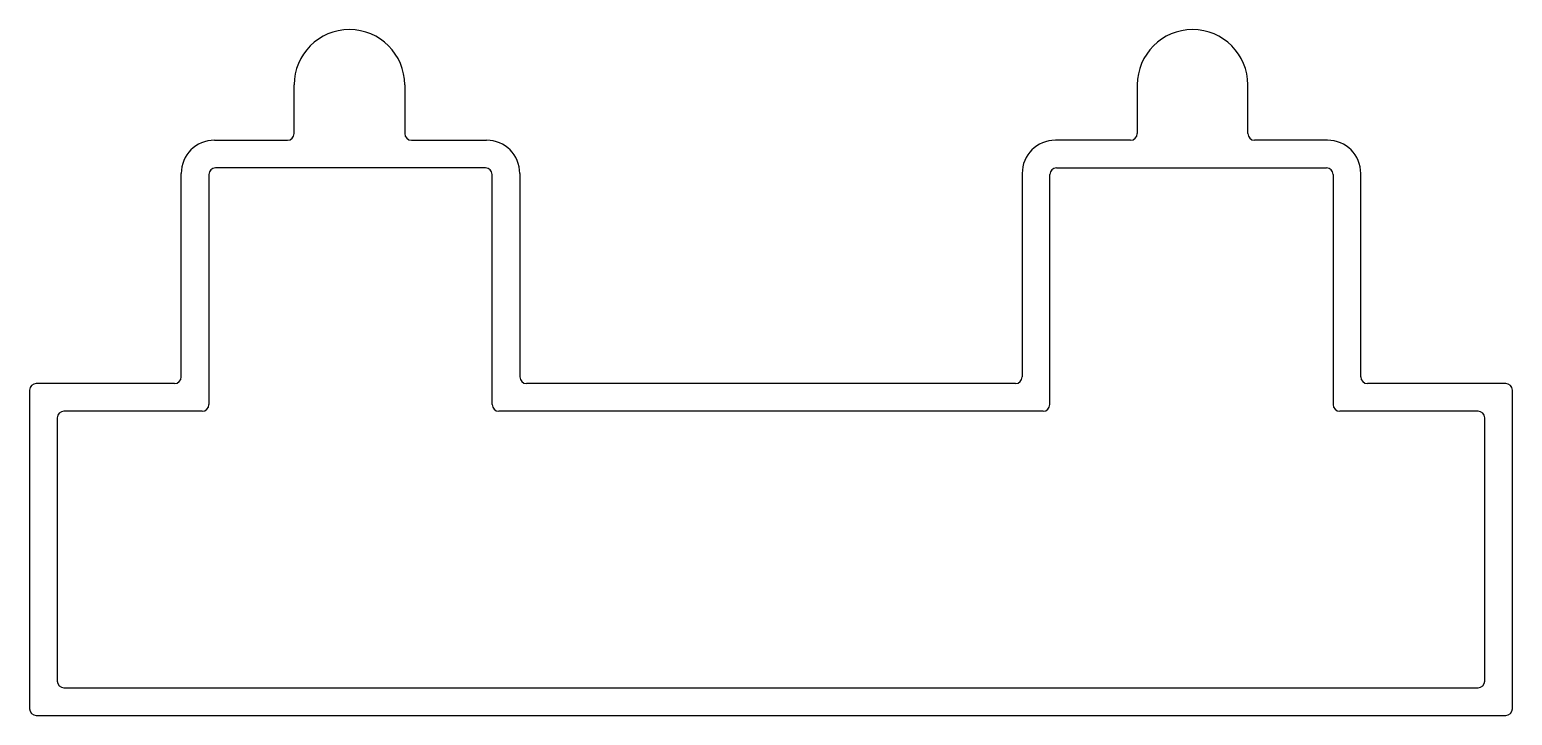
# Model space of a CAD drawing. Extents: x 537 to 604, y 669.4 to 700.4.
import ezdxf

# ---------------------------------------------------------------- set-up
doc = ezdxf.new("R2010")
doc.units = 0
doc.layers.get('0').update_dxf_attribs({"linetype": 'CONTINUOUS'})

msp = doc.modelspace()

# ---------------------------------------------------------------- linework, layer by layer
at = {"color": 0, "linetype": 'BYBLOCK'}
for p, q in [((548.945, 695.674), (548.945, 697.874)), ((553.945, 697.874), (553.945, 695.674)), ((587.045, 697.874), (587.045, 695.674)), ((592.045, 695.674), (592.045, 697.874)), ((545.345, 695.374), (548.645, 695.374)), ((554.245, 695.374), (557.645, 695.374)), ((586.745, 695.374), (583.345, 695.374)), ((595.645, 695.374), (592.345, 695.374)), ((543.845, 684.676), (543.845, 693.874)), ((559.145, 693.874), (559.145, 684.676)), ((581.845, 693.874), (581.845, 684.676)), ((597.145, 684.676), (597.145, 693.874)), ((536.995, 684.076), (536.995, 669.676)), ((543.545, 684.376), (537.295, 684.376)), ((581.545, 684.376), (559.445, 684.376)), ((603.695, 684.376), (597.445, 684.376)), ((603.995, 669.676), (603.995, 684.076)), ((537.295, 669.376), (603.695, 669.376))]:
    msp.add_line(p, q, dxfattribs=at)
at = {"color": 0}
for p, q in [((557.595, 694.124), (545.395, 694.124)), ((583.395, 694.124), (595.595, 694.124)), ((545.095, 693.824), (545.095, 683.426)), ((557.895, 683.426), (557.895, 693.824)), ((583.095, 683.426), (583.095, 693.824)), ((595.895, 693.824), (595.895, 683.426)), ((538.245, 682.826), (538.245, 670.926)), ((544.795, 683.126), (538.545, 683.126)), ((582.795, 683.126), (558.195, 683.126)), ((602.445, 683.126), (596.195, 683.126)), ((602.745, 670.926), (602.745, 682.826)), ((538.545, 670.626), (602.445, 670.626))]:
    msp.add_line(p, q, dxfattribs=at)
at = {"color": 0, "linetype": 'BYBLOCK'}
for centre, radius, start, end in [((551.445, 697.874), 2.5, 0, 180), ((589.545, 697.874), 2.5, 0, 180), ((548.645, 695.674), 0.3, 270, 0), ((554.245, 695.674), 0.3, 180, 270), ((586.745, 695.674), 0.3, 270, 0), ((592.345, 695.674), 0.3, 180, 270), ((545.345, 693.874), 1.5, 90, 180), ((557.645, 693.874), 1.5, 0, 90), ((583.345, 693.874), 1.5, 90, 180), ((595.645, 693.874), 1.5, 0, 90), ((537.295, 684.076), 0.3, 90, 180), ((543.545, 684.676), 0.3, 270, 0), ((559.445, 684.676), 0.3, 180, 270), ((581.545, 684.676), 0.3, 270, 0), ((597.445, 684.676), 0.3, 180, 270), ((603.695, 684.076), 0.3, 0, 90), ((537.295, 669.676), 0.3, 180, 270), ((603.695, 669.676), 0.3, 270, 0)]:
    msp.add_arc(centre, radius, start, end, dxfattribs=at)
at = {"color": 0}
for centre, start, end in [((545.395, 693.824), 90, 180), ((557.595, 693.824), 0, 90), ((583.395, 693.824), 90, 180), ((595.595, 693.824), 0, 90), ((544.795, 683.426), 270, 0), ((558.195, 683.426), 180, 270), ((582.795, 683.426), 270, 0), ((596.195, 683.426), 180, 270), ((538.545, 682.826), 90, 180), ((602.445, 682.826), 0, 90), ((538.545, 670.926), 180, 270), ((602.445, 670.926), 270, 0)]:
    msp.add_arc(centre, 0.3, start, end, dxfattribs=at)

doc.saveas('drawing.dxf')
